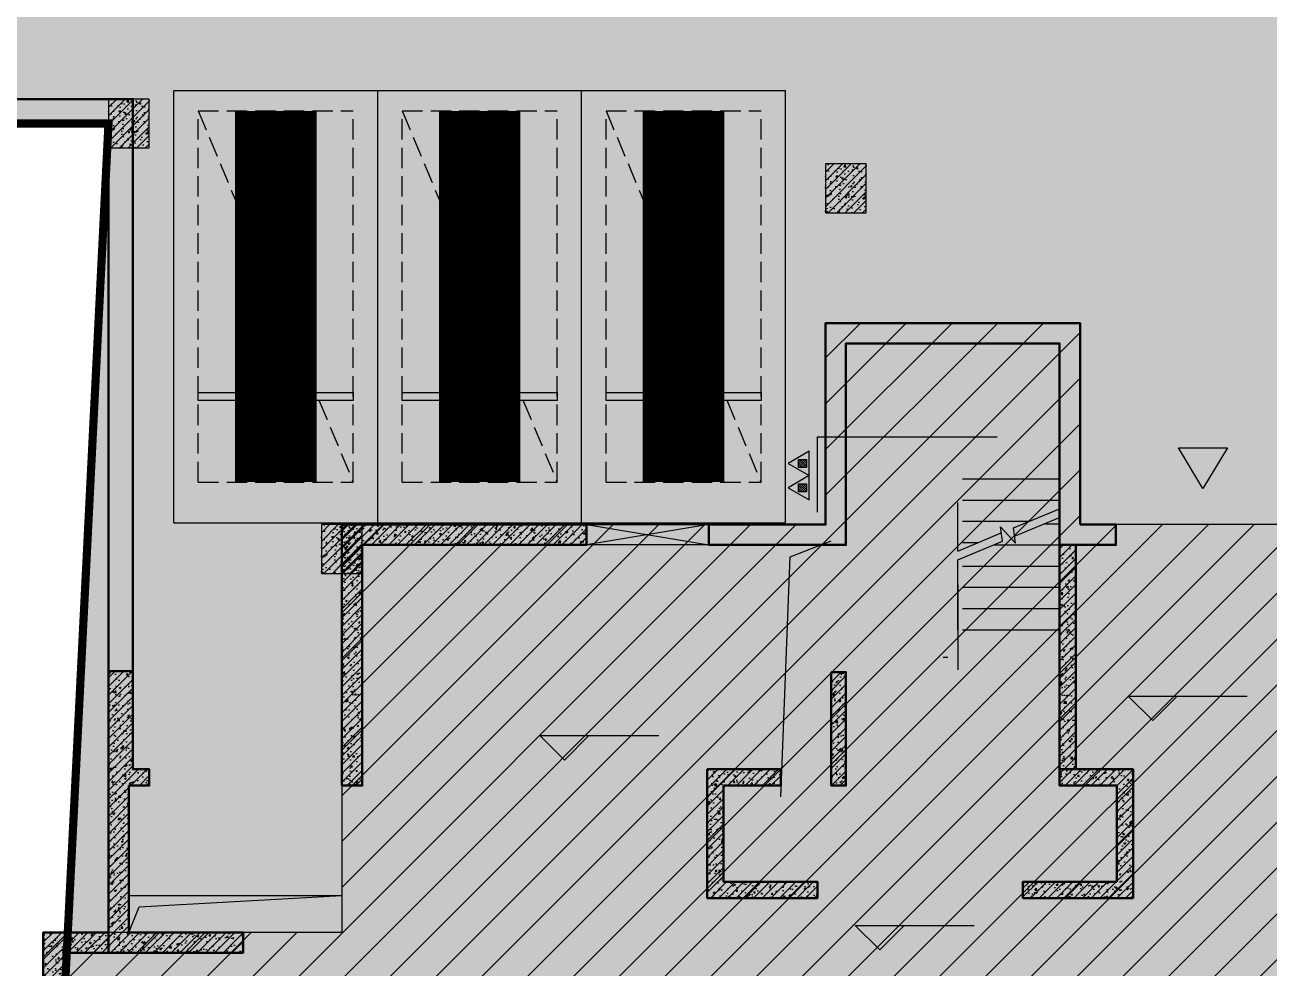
# Model space of a CAD drawing. Extents: x -1338203 to 1886333, y -530034 to 1031844.
# Drawn here: x 750532 to 765784, y 71290 to 82854 of the extents above; entities that cross this region are included whole.
import ezdxf

# ---------------------------------------------------------------- set-up
doc = ezdxf.new("R2010")
doc.units = 0
doc.header["$LTSCALE"] = 1000
doc.header["$MEASUREMENT"] = 0
doc.linetypes.add('A-001-平面B2$0$__DASH', pattern=[0.35, 0.25, -0.1])
for name, color, linetype in [('A-001-车库楼板开洞B1$0$0A-O-HOLE', 52, 'Continuous'), ('A-08-平面B1$0$0A-A-SYMB-ELEV', 150, 'Continuous'), ('A-08-平面B1$0$0A-E-STRS', 2, 'Continuous'), ('A-08-平面B1$0$0A-O-HOLE', 52, 'Continuous'), ('A-08-平面B1$0$A01-125-交通核文字编号B2$0$0A-A-SYMB-ELEV', 150, 'Continuous'), ('p-a-regular', 5, 'Continuous'), ('S-08-墙柱B1_1$0$0S-CW-HATCH', 251, 'Continuous'), ('S-08-墙柱B1_1$0$0S-CW-HATCH-UP', 251, 'Continuous'), ('S-08-墙柱B1_1$0$0S-S-HOLE', 55, 'Continuous'), ('S001地下一墙柱$0$S001地下一墙柱$0$0S-CC-LINE', 52, 'Continuous'), ('S001地下一墙柱$0$S001地下一墙柱$0$0S-CW-HATCH', 251, 'Continuous'), ('S001地下一墙柱$0$S001地下一墙柱$0$0S-CW-HATCH-UP', 251, 'Continuous'), ('地面指向箭头', 7, 'Continuous'), ('负一层消火栓$0$0P-DIM-FH', 3, 'Continuous'), ('负一层消火栓$0$0P-EQUIP-FH', 7, 'Continuous')]:
    doc.layers.add(name, color=color, linetype=linetype)
doc.layers.add('p-h-walkable', color=7, linetype='Continuous', lineweight=70, true_color=0xf0f0f0)
doc.layers.add('S-08-墙柱B1_1$0$0S-CW-LINE', color=7, linetype='Continuous', lineweight=50)
doc.layers.add('S001地下一墙柱$0$S001地下一墙柱$0$0S-CW-LINE', color=7, linetype='Continuous', lineweight=50)
pattern_1 = [(45, (761506.6, 68039.074), (-53.033, 53.033), []), (50, (761506.6, 68039.07), (215.178, -18.8256), [22.5, -247.5]), (355, (761506.6, 68039.07), (-41.6254, 225.6576), [18, -198]), (100.4514, (761524.53, 68037.5), (173.5528, 206.832), [19.122, -210.3426]), (46.1842, (761506.6, 68099.07), (320.1723, -49.6557), [33.75, -371.25]), (96.6356, (761533.28, 68094.94), (280.399, 292.235), [28.683, -315.514]), (351.1842, (761506.6, 68099.07), (280.399, 292.2356), [27, -297]), (21, (761536.6, 68084.07), (179.072, -120.7857), [22.5, -247.5]), (326, (761536.6, 68084.07), (72.9946, 217.545), [18, -198]), (71.4514, (761551.52, 68074), (252.0668, 96.759), [19.122, -210.3426]), (37.5, (761506.6, 68039.07), (3.64796, 99.86816), [0, -195.6, 0, -201, 0, -198.75]), (7.5, (761506.6, 68039.07), (78.9209, 118.3235), [0, -114.6, 0, -191.1, 0, -75.75]), (327.5, (761439.7, 68039.07), (160.14673, -6.76646), [0, -75, 0, -234, 0, -310.5]), (317.5, (761409.7, 68039.07), (174.9559, 30.0315), [0, -97.5, 0, -155.4, 0, -220.5])]

# ---------------------------------------------------------------- blocks, each defined once
blk = doc.blocks.new('负一层消火栓$0$$TwtSys$00000546')
h = blk.add_hatch()
h.set_pattern_fill('ANSI31', color=256, scale=200, style=0)
h.set_pattern_definition([(45, (-38543.802, -6670.83), (-17.67767, 17.67767), [])])
h.paths.add_polyline_path([(-65, 174), (65, 174), (65, 44), (-65, 44)])
for points in [[(0, 344), (-198, 0), (198, 0)], [(-65, 174), (65, 174), (65, 44), (-65, 44)]]:
    blk.add_lwpolyline(points, close=True)
blk = doc.blocks.new('负一层消火栓')
at = {"layer": '负一层消火栓$0$0P-DIM-FH'}
for p, q in [((-6119, -230010, 800), (-6119, -229085, 800)), ((-6119, -229085, 800), (-3916, -229085, 800))]:
    blk.add_line(p, q, dxfattribs=at)
at = {"layer": '负一层消火栓$0$0P-EQUIP-FH', "xscale": 0.7500000000000011, "yscale": 0.7500000000000011, "zscale": 0.7500000000000011, "rotation": 90}
for p in [(-6219, -229411, 800), (-6219, -229411, 800), (-6219, -229709, 800), (-6219, -229709, 800)]:
    blk.add_blockref('负一层消火栓$0$$TwtSys$00000546', p, dxfattribs=at)
blk = doc.blocks.new('A-001-车库楼板开洞B1')
at = {"layer": 'A-001-车库楼板开洞B1$0$0A-O-HOLE'}
blk.add_lwpolyline([(-14559, -234710), (-11949, -234710), (-11949, -235160), (-14559, -235160)], close=True, dxfattribs=at)
blk.add_lwpolyline([(-14559, -235160), (-14432, -234846), (-11949, -234710)], dxfattribs=at)
blk = doc.blocks.new('A$C488321c4')
at = {"layer": '地面指向箭头'}
h = blk.add_hatch(color=251, dxfattribs=at)
h.dxf.hatch_style = 1
h.paths.add_polyline_path([(352626, -284092), (352326, -284592), (352026, -284092)])
at = {"layer": '地面指向箭头', "color": 251, "flags": 128}
blk.add_lwpolyline([(352626, -284092), (352326, -284592), (352026, -284092), (352626, -284092)], dxfattribs=at)
blk = doc.blocks.new('A$Cd3af7b6b')
at = {"layer": '地面指向箭头'}
h = blk.add_hatch(color=251, dxfattribs=at)
h.dxf.hatch_style = 1
h.paths.add_polyline_path([(352626, 136408), (352326, 135908), (352026, 136408)])
at = {"layer": '地面指向箭头', "color": 251, "flags": 128}
blk.add_lwpolyline([(352626, 136408), (352326, 135908), (352026, 136408), (352626, 136408)], dxfattribs=at)
blk = doc.blocks.new('A-08-平面B1$0$A$C725c848c')
at = {"layer": 'A-08-平面B1$0$A01-125-交通核文字编号B2$0$0A-A-SYMB-ELEV'}
for p, q in [((-495, 3474), (-795, 3774)), ((-795, 3774), (664, 3774)), ((-495, 3474), (-195, 3774))]:
    blk.add_line(p, q, dxfattribs=at)
blk = doc.blocks.new('A-08-平面B1$0$zsdg')
at = {"layer": 'A-08-平面B1$0$0A-E-STRS'}
for p, q in [((460, 8364), (460, 8960)), ((1143, 8648), (1710, 8884)), ((1710, 8884), (1710, 8960)), ((1156, 8546), (1710, 8776)), ((1528, 8700), (1710, 8700)), ((1710, 7400), (1710, 8776)), ((460, 8364), (995, 8587)), ((1009, 8484), (985, 8661)), ((985, 8661), (1167, 8463)), ((1167, 8463), (1143, 8648)), ((460, 8256), (1009, 8484)), ((903, 8440), (1710, 8440)), ((460, 7400), (460, 8256)), ((520, 8180), (1710, 8180)), ((460, 7950), (460, 6910)), ((520, 7920), (1710, 7920)), ((520, 7660), (1710, 7660)), ((520, 7400), (1710, 7400))]:
    blk.add_line(p, q, dxfattribs=at)
at = {"layer": 'A-08-平面B1$0$0A-E-STRS', "flags": 128}
for points in [[(520, 9250), (1710, 9250)], [(520, 8990), (1710, 8990)], [(520, 8730), (1339, 8730)], [(520, 8470), (714, 8470)]]:
    blk.add_lwpolyline(points, dxfattribs=at)
blk = doc.blocks.new('A-08-平面B1$0$A$Ca166e5b7')
at = {"flags": 128}
blk.add_lwpolyline([(340, 7060), (280, 7060)], dxfattribs=at)
at = {"layer": 'A-08-平面B1$0$0A-O-HOLE', "flags": 128}
blk.add_lwpolyline([(-1710, 5350), (-1593, 8294), (-1090, 8490)], dxfattribs=at)
blk.add_blockref('A-08-平面B1$0$zsdg', (0, 0))
blk = doc.blocks.new('A-08-平面B1')
at = {"layer": 'A-08-平面B1$0$0A-A-SYMB-ELEV'}
for p, q in [((2851, 6287), (2551, 6587)), ((2551, 6587), (4009, 6587)), ((2851, 6287), (3151, 6587)), ((-4362, 5802), (-4662, 6102)), ((-4662, 6102), (-3204, 6102)), ((-4362, 5802), (-4062, 6102))]:
    blk.add_line(p, q, dxfattribs=at)
for name in ['A-08-平面B1$0$A$Ca166e5b7', 'A-08-平面B1$0$A$C725c848c']:
    blk.add_blockref(name, (0, 0))

msp = doc.modelspace()

# ---------------------------------------------------------------- hatches: boundary and pattern name
at = {"ltscale": 0.002}
h = msp.add_hatch(dxfattribs=at)
h.set_pattern_fill('ANSI31', color=8, scale=250)
h.set_pattern_definition([(45, (321361.53, 273455.2), (-280.633, 280.633), [])])
h.paths.add_polyline_path([(754416.6, 71729.1), (750756.6, 71729.1), (750756.6, 69175.8), (749856.6, 69175.8), (749856.6, 65749.1), (758346.6, 65749.1), (758346.6, 64749.1), (758196.6, 64749.1), (758196.6, 64349.1), (764816.6, 64349.1), (764816.6, 64749.1), (764666.6, 64749.1), (764666.6, 65749.1), (779646.6, 65749.1), (779646.6, 64749.1), (779496.6, 64749.1), (779496.6, 64349.1), (786116.6, 64349.1), (786116.6, 64749.1), (785966.6, 64749.1), (785966.6, 65749.1), (793556.6, 65749.1), (793556.6, 67299.1), (797926.6, 67299.1), (797926.6, 69749.1), (797926.6, 69749.1), (797926.6, 78849.1), (793306.6, 78849.1), (793306.6, 71729.1), (789896.6, 71729.1), (789896.6, 75939.1), (789896.6, 75939.1), (789896.6, 76729.1), (787896.6, 76729.1), (783966.6, 76729.1), (783966.9, 79199.1), (780846.9, 79199.1), (780846.6, 76729.1), (763466.6, 76729.1), (763466.6, 79199.1), (760346.6, 79199.1), (760346.6, 76729.1), (756416.6, 76729.1), (754416.6, 76729.1)])
at = {"layer": 'p-h-walkable', "ltscale": 0.002}
h = msp.add_hatch(color=256, dxfattribs=at)
h.dxf.hatch_style = 1
h.paths.add_polyline_path([(633826.6, 244460.7), (640276.6, 244575.6), (640576.6, 234544.8), (645576.7, 234544.6), (645576.7, 209278.9), (732355.9, 209029), (732355.1, 235229.9), (738506.7, 235229.9), (738506.6, 268838.9), (732734.3, 268838.9), (732734.3, 272898.9), (711963.1, 272898.9), (711963.1, 278984.7), (717256.7, 278984.7), (717256.7, 284049), (733571.6, 284135.6), (733996.6, 290449.1), (739216.6, 290449.1), (739766.6, 284299.1), (754626.6, 284299.1), (755296.6, 290449.1), (760516.6, 290449.1), (760816.6, 283049.1), (760816.3, 275879.2), (775122.6, 275879.2), (776006.6, 274138.9), (776006.6, 259429.1), (778716.6, 259429.1), (778716.6, 238849.1), (783416.6, 238849.1), (783416.6, 237229.1), (782066.6, 237229.1), (782066.6, 234429.1), (779546.6, 234429.1), (779546.6, 237129.1), (773916.6, 237129.1), (773916.6, 243229.1), (764306.6, 243225.6), (764306.6, 236639.1), (760766.6, 236639.1), (760766.6, 234429.1), (758246.6, 234429.1), (758246.6, 238649.1), (762116.6, 238649.1), (762116.6, 243225.6), (748656.6, 243225.6), (748756.3, 207529.1), (800106.6, 207528.9), (800206.7, 201639.7), (812908.2, 202239.1), (812576.6, 180449.3), (744206, 180449.3), (744206, 173439), (728556.7, 173439), (728556.6, 122289.1), (746356.6, 122289.1), (750916.6, 132325.6), (842896.6, 132325.6), (843211.6, 121345.6), (839116.6, 121345.6), (839116.6, 93449.1), (864906.6, 93449.1), (864906.6, 79694), (875856.6, 74929.1), (875856.6, 65749.1), (834560.6, 65749.1), (839142.9, 28436.3), (869465.5, 32160.2), (871163.4, 18334), (873704.3, 18646.1), (877328.9, 5540.2), (761876.2, -8638.5), (761133.2, 2082.3), (764950.9, 5291.5), (763253.1, 19116.3), (799242.7, 23536.1), (793807.6, 65749.1), (750756.6, 65749.1), (751556.6, 81645.6), (636016.6, 81645.6), (636016.6, 96345.6), (629416.6, 96345.6), (629416.6, 118203.2), (622306.6, 118203.2), (622286.6, 139083.2), (644406.6, 137003.2), (644406.6, 129968.2), (656656.6, 129968.2), (656406.6, 138083.2), (712156.6, 138083.2), (711856.6, 184449.1), (581811.6, 184349.1), (581826.6, 197199.1), (585876.6, 197449.1), (585976.6, 209279), (629226.6, 209578.9), (628926.8, 236145.4), (633826.6, 236145.6)])
at = {"layer": 'S-08-墙柱B1_1$0$0S-CW-HATCH'}
h = msp.add_hatch(color=256, dxfattribs=at)
h.dxf.hatch_style = 1
h.paths.add_polyline_path([(763466.6, 76729.1), (763906.6, 76729.1), (763906.6, 76479.1), (763216.6, 76479.1), (763216.6, 78949.1), (760596.6, 78949.1), (760596.6, 76479.1), (758916.6, 76479.1), (758916.6, 76729.1), (760346.6, 76729.1), (760346.6, 79199.1), (763466.6, 79199.1)])
h = msp.add_hatch(color=256, dxfattribs=at)
h.dxf.hatch_style = 1
h.paths.add_polyline_path([(754416.6, 73529.1), (754416.6, 74929.1), (754416.6, 76729.1), (757416.6, 76729.1), (757416.6, 76479.1), (754666.6, 76479.1), (754666.6, 73529.1)])
h = msp.add_hatch(color=256, dxfattribs=at)
h.dxf.hatch_style = 1
h.paths.add_polyline_path([(763216.6, 73729.1), (763416.6, 73729.1), (763416.6, 76479.1), (763216.6, 76479.1)])
h = msp.add_hatch(color=256, dxfattribs=at)
h.dxf.hatch_style = 1
h.paths.add_polyline_path([(751556.6, 74929.1), (751556.6, 71479.1), (753206.6, 71479.1), (753206.6, 71729.1), (751806.6, 71729.1), (751806.6, 73529.1), (752056.6, 73529.1), (752056.6, 73729.1), (751856.6, 73729.1), (751856.6, 74929.1)])
h = msp.add_hatch(color=256, dxfattribs=at)
h.dxf.hatch_style = 1
h.paths.add_polyline_path([(760416.6, 74919.1), (760596.6, 74919.1), (760596.6, 73529.1), (760416.6, 73529.1)])
h = msp.add_hatch(color=256, dxfattribs=at)
h.dxf.hatch_style = 1
h.paths.add_polyline_path([(758896.6, 73729.1), (758896.6, 72149.1), (760246.6, 72149.1), (760246.6, 72349.1), (759096.6, 72349.1), (759096.6, 73529.1), (759796.6, 73529.1), (759796.6, 73729.1)])
h = msp.add_hatch(color=256, dxfattribs=at)
h.dxf.hatch_style = 1
h.paths.add_polyline_path([(763916.6, 72349.1), (762766.6, 72349.1), (762766.6, 72149.1), (764116.6, 72149.1), (764116.6, 73729.1), (763216.6, 73729.1), (763216.6, 73529.1), (763916.6, 73529.1)])
h = msp.add_hatch(color=256, dxfattribs=at)
h.dxf.hatch_style = 1
h.paths.add_polyline_path([(750756.6, 67499.1), (750756.6, 71729.1), (751556.6, 71729.1), (751556.6, 71479.1), (751006.6, 71479.1), (751006.6, 67499.1)])
at = {"layer": 'S-08-墙柱B1_1$0$0S-CW-HATCH-UP'}
h = msp.add_hatch(dxfattribs=at)
h.set_pattern_fill('钢筋混凝土', color=256, scale=30)
h.set_pattern_definition(pattern_1)
h.paths.add_polyline_path([(763466.6, 76729.1), (763906.6, 76729.1), (763906.6, 76479.1), (763216.6, 76479.1), (763216.6, 78949.1), (760596.6, 78949.1), (760596.6, 76479.1), (758916.6, 76479.1), (758916.6, 76729.1), (760346.6, 76729.1), (760346.6, 79199.1), (763466.6, 79199.1)])
h = msp.add_hatch(dxfattribs=at)
h.set_pattern_fill('钢筋混凝土', color=256, scale=30)
h.set_pattern_definition(pattern_1)
h.paths.add_polyline_path([(754416.6, 73529.1), (754416.6, 74929.1), (754416.6, 76729.1), (757416.6, 76729.1), (757416.6, 76479.1), (754666.6, 76479.1), (754666.6, 73529.1)])
h = msp.add_hatch(dxfattribs=at)
h.set_pattern_fill('钢筋混凝土', color=256, scale=30)
h.set_pattern_definition(pattern_1)
h.paths.add_polyline_path([(763216.6, 73729.1), (763416.6, 73729.1), (763416.6, 76479.1), (763216.6, 76479.1)])
h = msp.add_hatch(dxfattribs=at)
h.set_pattern_fill('钢筋混凝土', color=256, scale=30)
h.set_pattern_definition([(45, (761506.6, 68039.074), (-53.033, 53.033), []), (50, (761506.6, 68039.07), (215.178, -18.8256), [22.5, -247.5]), (355, (761506.6, 68039.07), (-41.6254, 225.6576), [18, -198]), (100.4514, (761524.53, 68037.5), (173.5528, 206.832), [19.122, -210.3426]), (46.1842, (761506.6, 68099.07), (320.1723, -49.6557), [33.75, -371.25]), (96.6356, (761533.28, 68094.94), (280.399, 292.235), [28.683, -315.514]), (351.1842, (761506.6, 68099.07), (280.399, 292.236), [27, -297]), (21, (761536.6, 68084.07), (179.072, -120.7857), [22.5, -247.5]), (326, (761536.6, 68084.07), (72.9946, 217.545), [18, -198]), (71.4514, (761551.52, 68074), (252.0668, 96.759), [19.122, -210.3426]), (37.5, (761506.6, 68039.07), (3.64796, 99.86816), [0, -195.6, 0, -201, 0, -198.75]), (7.5, (761506.6, 68039.07), (78.9209, 118.3235), [0, -114.6, 0, -191.1, 0, -75.75]), (327.5, (761439.7, 68039.07), (160.14673, -6.76646), [0, -75, 0, -234, 0, -310.5]), (317.5, (761409.7, 68039.07), (174.9559, 30.0315), [0, -97.5, 0, -155.4, 0, -220.5])])
h.paths.add_polyline_path([(751556.6, 74929.1), (751556.6, 71479.1), (753206.6, 71479.1), (753206.6, 71729.1), (751806.6, 71729.1), (751806.6, 73529.1), (752056.6, 73529.1), (752056.6, 73729.1), (751856.6, 73729.1), (751856.6, 74929.1)])
h = msp.add_hatch(dxfattribs=at)
h.set_pattern_fill('钢筋混凝土', color=256, scale=30)
h.set_pattern_definition([(45, (761506.6, 68039.074), (-53.033, 53.033), []), (50, (761506.6, 68039.07), (215.178, -18.8256), [22.5, -247.5]), (355, (761506.6, 68039.07), (-41.6254, 225.6576), [18, -198]), (100.4514, (761524.53, 68037.5), (173.553, 206.832), [19.122, -210.3426]), (46.184, (761506.6, 68099.07), (320.172, -49.656), [33.75, -371.25]), (96.6356, (761533.28, 68094.94), (280.399, 292.235), [28.683, -315.514]), (351.184, (761506.6, 68099.07), (280.399, 292.236), [27, -297]), (21, (761536.6, 68084.07), (179.072, -120.7857), [22.5, -247.5]), (326, (761536.6, 68084.07), (72.9946, 217.545), [18, -198]), (71.4514, (761551.52, 68074), (252.067, 96.759), [19.122, -210.3426]), (37.5, (761506.6, 68039.07), (3.64796, 99.86816), [0, -195.6, 0, -201, 0, -198.75]), (7.5, (761506.6, 68039.07), (78.9209, 118.3235), [0, -114.6, 0, -191.1, 0, -75.75]), (327.5, (761439.7, 68039.07), (160.1467, -6.7665), [0, -75, 0, -234, 0, -310.5]), (317.5, (761409.7, 68039.07), (174.9559, 30.0315), [0, -97.5, 0, -155.4, 0, -220.5])])
h.paths.add_polyline_path([(760416.6, 74919.1), (760596.6, 74919.1), (760596.6, 73529.1), (760416.6, 73529.1)])
h = msp.add_hatch(dxfattribs=at)
h.set_pattern_fill('钢筋混凝土', color=256, scale=30)
h.set_pattern_definition(pattern_1)
h.paths.add_polyline_path([(758896.6, 73729.1), (758896.6, 72149.1), (760246.6, 72149.1), (760246.6, 72349.1), (759096.6, 72349.1), (759096.6, 73529.1), (759796.6, 73529.1), (759796.6, 73729.1)])
h = msp.add_hatch(dxfattribs=at)
h.set_pattern_fill('钢筋混凝土', color=256, scale=30)
h.set_pattern_definition(pattern_1)
h.paths.add_polyline_path([(763916.6, 72349.1), (762766.6, 72349.1), (762766.6, 72149.1), (764116.6, 72149.1), (764116.6, 73729.1), (763216.6, 73729.1), (763216.6, 73529.1), (763916.6, 73529.1)])
h = msp.add_hatch(dxfattribs=at)
h.set_pattern_fill('钢筋混凝土', color=256, scale=30)
h.set_pattern_definition([(45, (761506.6, 68039.074), (-53.033, 53.033), []), (50, (761506.6, 68039.07), (215.178, -18.8256), [22.5, -247.5]), (355, (761506.6, 68039.07), (-41.6254, 225.6576), [18, -198]), (100.4514, (761524.53, 68037.5), (173.553, 206.832), [19.122, -210.3426]), (46.1842, (761506.6, 68099.07), (320.1723, -49.656), [33.75, -371.25]), (96.6356, (761533.28, 68094.94), (280.399, 292.235), [28.683, -315.514]), (351.1842, (761506.6, 68099.07), (280.399, 292.236), [27, -297]), (21, (761536.6, 68084.07), (179.072, -120.7857), [22.5, -247.5]), (326, (761536.6, 68084.07), (72.9946, 217.545), [18, -198]), (71.4514, (761551.52, 68074), (252.0668, 96.759), [19.122, -210.3426]), (37.5, (761506.6, 68039.07), (3.64796, 99.86816), [0, -195.6, 0, -201, 0, -198.75]), (7.5, (761506.6, 68039.07), (78.9209, 118.3235), [0, -114.6, 0, -191.1, 0, -75.75]), (327.5, (761439.7, 68039.07), (160.14673, -6.76646), [0, -75, 0, -234, 0, -310.5]), (317.5, (761409.7, 68039.07), (174.9559, 30.0315), [0, -97.5, 0, -155.4, 0, -220.5])])
h.paths.add_polyline_path([(750756.6, 67499.1), (750756.6, 71729.1), (751556.6, 71729.1), (751556.6, 71479.1), (751006.6, 71479.1), (751006.6, 67499.1)])
at = {"layer": 'S001地下一墙柱$0$S001地下一墙柱$0$0S-CW-HATCH', "ltscale": 0.002}
h = msp.add_hatch(color=256, dxfattribs=at)
h.dxf.hatch_style = 1
h.paths.add_polyline_path([(713116.6, 81645.6), (751556.6, 81645.6), (751556.6, 74929.1), (751856.6, 74929.1), (751856.6, 81945.6), (713116.6, 81945.6)])
at = {"layer": 'S001地下一墙柱$0$S001地下一墙柱$0$0S-CW-HATCH'}
h = msp.add_hatch(color=256, dxfattribs=at)
h.dxf.hatch_style = 1
h.paths.add_polyline_path([(752056.6, 81945.6), (751556.6, 81945.6), (751556.6, 81345.6), (752056.6, 81345.6)])
h = msp.add_hatch(color=256, dxfattribs=at)
h.dxf.hatch_style = 1
h.paths.add_polyline_path([(760846.6, 81149.1), (760346.6, 81149.1), (760346.6, 80549.1), (760846.6, 80549.1)])
h = msp.add_hatch(color=256, dxfattribs=at)
h.dxf.hatch_style = 1
h.paths.add_polyline_path([(754666.6, 76729.1), (754166.6, 76729.1), (754166.6, 76129.1), (754666.6, 76129.1)])
at = {"layer": 'S001地下一墙柱$0$S001地下一墙柱$0$0S-CW-HATCH-UP', "ltscale": 0.002}
h = msp.add_hatch(dxfattribs=at)
h.set_pattern_fill('钢筋混凝土', color=256, scale=30)
h.set_pattern_definition([(45, (-8e-05, 0.0003), (-53.0330086, 53.0330086), []), (50, (-8e-05, 0.0003), (215.178055, -18.82564), [22.5, -247.5]), (355, (-8e-05, 0.0003), (-41.6254, 225.65764), [18, -198]), (100.4514, (17.93, -1.57), (173.552815, 206.83186), [19.12206, -210.342634]), (46.1842, (-8e-05, 60), (320.17231, -49.6557), [33.75, -371.25]), (96.6356, (26.68, 55.86), (280.39881, 292.23536), [28.68309, -315.5139]), (351.1842, (-8e-05, 60), (280.39858, 292.23558), [27, -297]), (21, (30, 45), (179.072116, -120.785667), [22.5, -247.5]), (326, (30, 45), (72.9946, 217.545014), [18, -198]), (71.4514, (44.92, 34.93), (252.06679, 96.75915), [19.12206, -210.342634]), (37.5, (-8e-05, 0.0003), (3.6479566, 99.868156), [0, -195.6, 0, -201, 0, -198.75]), (7.5, (-8e-05, 0.0003), (78.920861, 118.323514), [0, -114.6, 0, -191.1, 0, -75.75]), (327.5, (-66.9, 0.0003), (160.146731, -6.7664615), [0, -75, 0, -234, 0, -310.5]), (317.5, (-96.9, 0.0003), (174.95585, 30.031495), [0, -97.5, 0, -155.4, 0, -220.5])])
h.paths.add_polyline_path([(713116.6, 81645.6), (751556.6, 81645.6), (751556.6, 74929.1), (751856.6, 74929.1), (751856.6, 81945.6), (713116.6, 81945.6)])
at = {"layer": 'S001地下一墙柱$0$S001地下一墙柱$0$0S-CW-HATCH-UP'}
h = msp.add_hatch(dxfattribs=at)
h.set_pattern_fill('钢筋混凝土', color=256, scale=30)
h.set_pattern_definition([(45, (784367.33, 90897.31), (-53.03301, 53.03301), []), (50, (784367.33, 90897.31), (215.1781, -18.8256), [22.5, -247.5]), (355, (784367.33, 90897.31), (-41.6254, 225.6576), [18, -198]), (100.4514, (784385.26, 90895.74), (173.5528, 206.8319), [19.122, -210.3426]), (46.1842, (784367.33, 90957.31), (320.1723, -49.6557), [33.75, -371.25]), (96.6356, (784394, 90953.18), (280.3988, 292.2354), [28.683, -315.514]), (351.1842, (784367.33, 90957.3), (280.3986, 292.2356), [27, -297]), (21, (784397.33, 90942.31), (179.0721, -120.7857), [22.5, -247.5]), (326, (784397.33, 90942.31), (72.9946, 217.545), [18, -198]), (71.4514, (784412.25, 90932.25), (252.0668, 96.7591), [19.122, -210.3426]), (37.5, (784367.33, 90897.31), (3.64796, 99.86816), [0, -195.6, 0, -201, 0, -198.75]), (7.5, (784367.33, 90897.31), (78.92086, 118.3235), [0, -114.6, 0, -191.1, 0, -75.75]), (327.5, (784300.43, 90897.31), (160.14673, -6.76646), [0, -75, 0, -234, 0, -310.5]), (317.5, (784270.43, 90897.31), (174.95585, 30.0315), [0, -97.5, 0, -155.4, 0, -220.5])])
h.paths.add_polyline_path([(752056.6, 81945.6), (751556.6, 81945.6), (751556.6, 81345.6), (752056.6, 81345.6)])
h = msp.add_hatch(dxfattribs=at)
h.set_pattern_fill('钢筋混凝土', color=256, scale=30)
h.set_pattern_definition([(45, (793157.33, 90100.8), (-53.03301, 53.03301), []), (50, (793157.33, 90100.8), (215.1781, -18.8256), [22.5, -247.5]), (355, (793157.33, 90100.8), (-41.6254, 225.6576), [18, -198]), (100.4514, (793175.26, 90099.23), (173.5528, 206.8319), [19.122, -210.3426]), (46.1842, (793157.33, 90160.8), (320.1723, -49.6557), [33.75, -371.25]), (96.6356, (793184, 90156.66), (280.3988, 292.2354), [28.683, -315.514]), (351.1842, (793157.33, 90160.8), (280.3986, 292.2356), [27, -297]), (21, (793187.33, 90145.8), (179.0721, -120.7857), [22.5, -247.5]), (326, (793187.33, 90145.8), (72.9946, 217.545), [18, -198]), (71.4514, (793202.25, 90135.74), (252.0668, 96.7591), [19.122, -210.3426]), (37.5, (793157.33, 90100.8), (3.64796, 99.86816), [0, -195.6, 0, -201, 0, -198.75]), (7.5, (793157.33, 90100.8), (78.92086, 118.3235), [0, -114.6, 0, -191.1, 0, -75.75]), (327.5, (793090.43, 90100.8), (160.14673, -6.76646), [0, -75, 0, -234, 0, -310.5]), (317.5, (793060.43, 90100.8), (174.95585, 30.0315), [0, -97.5, 0, -155.4, 0, -220.5])])
h.paths.add_polyline_path([(760846.6, 81149.1), (760346.6, 81149.1), (760346.6, 80549.1), (760846.6, 80549.1)])
h = msp.add_hatch(dxfattribs=at)
h.set_pattern_fill('钢筋混凝土', color=256, scale=30)
h.set_pattern_definition([(45, (786977.33, 85680.8), (-53.03301, 53.03301), []), (50, (786977.33, 85680.8), (215.1781, -18.8256), [22.5, -247.5]), (355, (786977.33, 85680.8), (-41.6254, 225.6576), [18, -198]), (100.4514, (786995.26, 85679.23), (173.5528, 206.8319), [19.122, -210.3426]), (46.1842, (786977.33, 85740.8), (320.1723, -49.6557), [33.75, -371.25]), (96.6356, (787004, 85736.66), (280.3988, 292.2354), [28.683, -315.514]), (351.1842, (786977.33, 85740.8), (280.3986, 292.2356), [27, -297]), (21, (787007.33, 85725.8), (179.0721, -120.7857), [22.5, -247.5]), (326, (787007.33, 85725.8), (72.9946, 217.545), [18, -198]), (71.4514, (787022.25, 85715.74), (252.0668, 96.7591), [19.122, -210.3426]), (37.5, (786977.33, 85680.8), (3.64796, 99.86816), [0, -195.6, 0, -201, 0, -198.75]), (7.5, (786977.33, 85680.8), (78.92086, 118.3235), [0, -114.6, 0, -191.1, 0, -75.75]), (327.5, (786910.43, 85680.8), (160.14673, -6.76646), [0, -75, 0, -234, 0, -310.5]), (317.5, (786880.43, 85680.8), (174.95585, 30.0315), [0, -97.5, 0, -155.4, 0, -220.5])])
h.paths.add_polyline_path([(754666.6, 76729.1), (754166.6, 76729.1), (754166.6, 76129.1), (754666.6, 76129.1)])

# ---------------------------------------------------------------- linework, layer by layer
for p, q in [((752356.5, 76749), (752356.5, 82049)), ((752356.5, 82049), (754856.5, 82049)), ((754856.5, 76749), (754856.5, 82049)), ((754856.5, 82049), (757356.5, 82049)), ((754856.5, 76749), (754856.5, 82049)), ((757356.5, 76749), (757356.5, 82049)), ((757356.5, 82049), (759856.5, 82049)), ((757356.5, 76749), (757356.5, 82049)), ((759856.5, 76749), (759856.5, 82049)), ((752356.5, 76749), (754856.5, 76749)), ((754856.5, 76749), (757356.5, 76749)), ((757356.5, 76749), (759856.5, 76749))]:
    msp.add_line(p, q)
at = {"linetype": 'A-001-平面B2$0$__DASH'}
for p, q in [((752656.5, 81799), (754556.5, 81799)), ((752656.5, 77249), (752656.5, 81799)), ((754556.5, 77249), (754556.5, 81799)), ((755156.5, 81799), (757056.5, 81799)), ((755156.5, 77249), (755156.5, 81799)), ((757056.5, 77249), (757056.5, 81799)), ((757656.5, 81799), (759556.5, 81799)), ((757656.5, 77249), (757656.5, 81799)), ((759556.5, 77249), (759556.5, 81799)), ((752656.5, 77249), (754556.5, 77249)), ((755156.5, 77249), (757056.5, 77249)), ((757656.5, 77249), (759556.5, 77249))]:
    msp.add_line(p, q, dxfattribs=at)
for points in [[(752656.5, 81799), (754556.5, 77249)], [(755156.5, 81799), (757056.5, 77249)], [(757656.5, 81799), (759556.5, 77249)]]:
    msp.add_lwpolyline(points, dxfattribs=at)
at = {"color": 3, "flags": 128}
for points in [[(780846.6, 76729.1), (763466.6, 76729.1), (763466.6, 79199.1), (760346.6, 79199.1), (760346.6, 76729.1), (756416.6, 76729.1), (756416.6, 76729.1), (754416.6, 76729.1), (754416.6, 71729.1)], [(754416.6, 71729.1), (750756.6, 71729.1), (750756.6, 69175.8), (749856.6, 69175.8)]]:
    msp.add_lwpolyline(points, dxfattribs=at)
for points in [[(754556.5, 78249), (752656.5, 78249), (752656.5, 78349), (754556.5, 78349)], [(757056.5, 78249), (755156.5, 78249), (755156.5, 78349), (757056.5, 78349)], [(759556.5, 78249), (757656.5, 78249), (757656.5, 78349), (759556.5, 78349)]]:
    msp.add_lwpolyline(points, close=True)
at = {"layer": 'p-a-regular', "ltscale": 0.002, "const_width": 1000}
for points in [[(753606.5, 77249), (753606.5, 81799)], [(756106.5, 77249), (756106.5, 81799)], [(758606.5, 77249), (758606.5, 81799)]]:
    msp.add_lwpolyline(points, dxfattribs=at)
at = {"layer": 'p-h-walkable', "ltscale": 0.002, "const_width": 100}
msp.add_lwpolyline([(877328.9, 5540.2), (761876.2, -8638.5), (761133.2, 2082.3), (764950.9, 5291.5), (763253.1, 19116.3), (799242.7, 23536.1), (793807.6, 65749.1), (750756.6, 65749.1), (751556.6, 81645.6), (636016.6, 81645.6), (636016.6, 96345.6), (629416.6, 96345.6), (629416.6, 118203.2), (622306.6, 118203.2), (622286.6, 139083.2), (644406.6, 137003.2), (644406.6, 129968.2), (656656.6, 129968.2), (656406.6, 138083.2), (712156.6, 138083.2), (711856.6, 184449.1)], dxfattribs=at)
at = {"layer": 'S-08-墙柱B1_1$0$0S-CW-LINE'}
for points in [[(763466.6, 76729.1), (763906.6, 76729.1), (763906.6, 76479.1), (763216.6, 76479.1), (763216.6, 78949.1), (760596.6, 78949.1), (760596.6, 76479.1), (758916.6, 76479.1), (758916.6, 76729.1), (760346.6, 76729.1), (760346.6, 79199.1), (763466.6, 79199.1)], [(754416.6, 73529.1), (754416.6, 74929.1), (754416.6, 76729.1), (757416.6, 76729.1), (757416.6, 76479.1), (754666.6, 76479.1), (754666.6, 73529.1)], [(763216.6, 73729.1), (763416.6, 73729.1), (763416.6, 76479.1), (763216.6, 76479.1)], [(751556.6, 74929.1), (751556.6, 71479.1), (753206.6, 71479.1), (753206.6, 71479.1), (753206.6, 71729.1), (751806.6, 71729.1), (751806.6, 73529.1), (752056.6, 73529.1), (752056.6, 73729.1), (751856.6, 73729.1), (751856.6, 74929.1)], [(760416.6, 74919.1), (760596.6, 74919.1), (760596.6, 73529.1), (760416.6, 73529.1)], [(758896.6, 73729.1), (758896.6, 72149.1), (760246.6, 72149.1), (760246.6, 72349.1), (759096.6, 72349.1), (759096.6, 73529.1), (759796.6, 73529.1), (759796.6, 73729.1)], [(763916.6, 72349.1), (762766.6, 72349.1), (762766.6, 72149.1), (764116.6, 72149.1), (764116.6, 73729.1), (763216.6, 73729.1), (763216.6, 73529.1), (763916.6, 73529.1)], [(750756.6, 67499.1), (750756.6, 71729.1), (751556.6, 71729.1), (751556.6, 71479.1), (751006.6, 71479.1), (751006.6, 67499.1)]]:
    msp.add_lwpolyline(points, close=True, dxfattribs=at)
at = {"layer": 'S-08-墙柱B1_1$0$0S-S-HOLE'}
msp.add_lwpolyline([(757416.6, 76729.1), (758916.6, 76729.1), (758916.6, 76479.1), (757416.6, 76479.1)], close=True, dxfattribs=at)
for points in [[(758916.6, 76729.1), (757416.6, 76479.1)], [(757416.6, 76729.1), (758916.6, 76479.1)]]:
    msp.add_lwpolyline(points, dxfattribs=at)
at = {"layer": 'S001地下一墙柱$0$S001地下一墙柱$0$0S-CC-LINE'}
for points in [[(752056.6, 81945.6), (751556.6, 81945.6), (751556.6, 81345.6), (752056.6, 81345.6)], [(760846.6, 81149.1), (760346.6, 81149.1), (760346.6, 80549.1), (760846.6, 80549.1)], [(754666.6, 76729.1), (754166.6, 76729.1), (754166.6, 76129.1), (754666.6, 76129.1)]]:
    msp.add_lwpolyline(points, close=True, dxfattribs=at)
at = {"layer": 'S001地下一墙柱$0$S001地下一墙柱$0$0S-CW-LINE', "ltscale": 0.002}
msp.add_lwpolyline([(713116.6, 81645.6), (751556.6, 81645.6), (751556.6, 74929.1), (751856.6, 74929.1), (751856.6, 81945.6), (713116.6, 81945.6)], close=True, dxfattribs=at)

# ---------------------------------------------------------------- block references
at = {"ltscale": 0.002}
for name, p in [('负一层消火栓', (766365.4, 306889.1)), ('A-001-车库楼板开洞B1', (766365.4, 306889.1)), ('A$C488321c4', (412646.2, 361761.3)), ('A$Cd3af7b6b', (412646.2, -58738.7)), ('A-08-平面B1', (761506.6, 68039.1))]:
    msp.add_blockref(name, p, dxfattribs=at)

doc.saveas('drawing.dxf')
